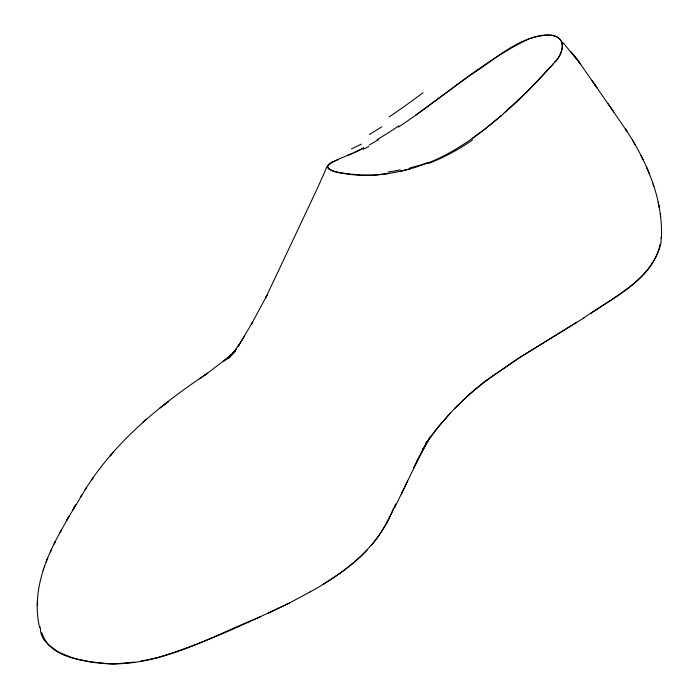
<?xml version="1.0" encoding="UTF-8"?>
<svg xmlns="http://www.w3.org/2000/svg" width="699" height="699" viewBox="0 0 699 699"><rect width="100%" height="100%" fill="white"/><g stroke="black" fill="none" stroke-linecap="round" stroke-linejoin="round"><path stroke-width="1.05" d="M59.834 532.926L61.302 530.244C44.701 559.436 31.77 593.25 39.537 627.274M37.362 605.483L37.571 599.087M661.403 238.001C663.194 198.752 646.636 161.023 625.36 128.896L626.924 131.263L591.904 80.402M660.074 244.248C652.866 280.517 610.865 298.333 583.735 317.993M43.146 570.061L43.574 568.829M44.22 566.941L44.649 565.709M47.733 557.854L46.064 561.996M327.385 165.794L317.573 187.961L265.952 297.328L267.001 295.214L251.352 324.397L252.636 322.073L238.228 346.188L244.711 335.931M394.454 506.618L395.608 504.005M51.114 550.253L50.398 551.826L51.665 549.038M394.096 507.352C388.067 520.904 380.911 534.088 371.335 545.482M393.677 508.348C378.753 546.749 345.096 572.997 309.91 592.001M394.463 508.094L423.568 448.111M401.322 494.315L407.639 480.991M416.779 461.759L413.389 468.618L426.906 442.048M54.041 544.128L55.396 541.472L54.671 542.887M419.846 455.591L416.386 462.336L430.217 436.919M60.481 531.747L68.013 518.151L66.519 520.764M69.341 515.766L67.882 518.387L86.615 487.404L85.033 489.789M67.2 519.575L68.677 516.963M75.064 505.936L74.277 507.291L75.78 504.713M72.818 509.728L74.356 507.159L73.544 508.514M426.495 443.271L422.668 449.571L430.497 436.788M81.101 495.984L80.298 497.295L81.87 494.743M85.846 488.557C116.086 440.588 160.892 404.433 207.498 373.24L199.608 378.928M239.906 343.532L231.806 354.865L236.227 349.22L228.94 358.124L233.938 352.025M92.434 478.841L91.63 480.003L93.299 477.618M425.813 443.524C438.5 425.088 453.66 408.434 470.383 393.598M425.936 443.367L437.504 427.954L450.558 412.926M554.534 62.29C561.472 55.99 567.396 41.424 555.941 36.453A21.04 11.219 -17.1 0 0 551.712 35.256C520.475 34.024 496.596 58.76 471.79 74.181M111.709 454.149L110.259 455.888L113.701 451.781M553.162 64.037L527.85 90.844L505.211 112.05M231.352 355.162L233.929 352.209L229.115 357.504L235.214 351.16L226.721 359.207M367.386 549.781C354.41 563.674 338.657 574.569 322.571 584.53M455.119 408.006L470.322 393.546M230.583 355.669L234.602 352.139L226.782 358.805L232.758 353.816M503.21 113.797C521.812 98.201 538.553 80.49 554.604 62.325C561.638 56.007 567.23 39.887 554.901 36.182A16.444 8.764 -17.1 0 0 553.818 35.832C547.666 34.129 541.105 35.064 535.111 36.951A52.119 26.833 -16.7 0 0 528.269 39.144M142.474 422.493L146.327 419.155L144.876 420.405M503.35 113.885C480.694 133.238 456.578 151.648 428.644 162.684M501.332 115.615L484.791 129.193L472.148 138.577M231.203 355.075L223.435 361.313L232.793 353.773M228.215 357.495L204.929 375.101M160.019 407.919L168.415 401.628L162.561 406.005M487.299 379.775L519.348 357.713L583.857 317.949M487.325 379.688L519.514 357.626L576.815 322.309M471.764 74.094L415.337 115.387M398.395 127.087C442.1 98.472 481.069 62.028 528.287 39.179M590.576 313.694C617.234 295.214 652.088 277.756 660.826 243.82A92.085 47.549 -16.3 0 0 660.983 237.249M378.421 139.739L369.168 145.034M309.902 592.009L289.674 602.888L268.32 613.259M289.596 602.922C246.38 623.29 202.92 644.155 156.995 657.707M354.699 152.242L363.698 147.9C352.226 154.968 337.582 157.502 327.333 165.943C330.278 174.217 344.808 172.531 352.13 174.505M352.934 153.064L347.805 155.379M260.902 616.632C211.019 636.378 161.443 666.549 105.977 663.666C83.434 660.887 49.952 658.467 41.853 632.744M338.325 159.451C334.734 161.521 327.551 162.212 327.551 167.498M428.609 162.701L415.075 167.48L400.658 171.194M410.322 168.826C385.761 175.501 359.391 178.166 334.568 171.342A15.937 3.102 7 0 1 333.537 171.019L328.652 168.905L327.429 167.437M388.426 173.518L374.481 175.178L359.382 175.082M134.61 662.136L113.299 664.041L94.33 662.565A112.172 49.577 -9.1 0 1 89.629 661.813L77.589 659.174A112.137 49.559 -9.1 0 1 70.643 657.077L60.822 653.119A112.338 49.646 -9.1 0 1 57.589 651.477L48.449 644.871L44.177 639.961M562.599 42.106L580.38 63.81M570.838 51.516L577.54 59.983L573.774 55.125L574.63 56.217M576.658 58.812L579.488 62.552M578.082 60.673L597.086 87.882M613.879 112.023L608.156 103.793M593.233 82.316L595.74 85.933L594.569 84.23M632.42 139.957L635.146 144.649M643.499 160.517L641.088 155.667M646.479 166.982L649.52 174.234M653.032 183.916L653.845 186.292M659.367 207.987L658.17 202.107M660.302 213.571L660.686 216.559M40.158 626.75L40.612 631.8A99.642 46.064 -12.3 0 0 44.151 639.969M398.884 125.82A288.626 88.389 -48.2 0 1 377.119 139.634M381.899 126.737A263.366 86.187 -49.6 0 1 369.474 134.409M361.287 144.177A271.824 33.08 -33.5 0 1 351.466 148.817M359.251 174.802A61.547 16.785 6.3 0 1 352.104 174.234M400.178 169.918A333.755 260.806 53.5 0 1 387.936 172.068M428.487 162.317A258.988 206.598 62.6 0 1 409.981 167.812M470.209 393.485A257.931 176.646 -13.8 0 1 487.22 379.618M472.777 139.791A330.225 264.624 73.9 0 1 428.863 163.409M368.81 146.414A263.715 112.46 -57.7 0 1 363.323 149.245M423.017 92.714A336.944 92.853 -46.4 0 1 389.046 116.925M470.541 393.686A259.713 176.856 -14.1 0 1 487.448 379.872M156.969 657.645A106.003 50.293 -10.9 0 1 140.604 661.123"/></g></svg>
